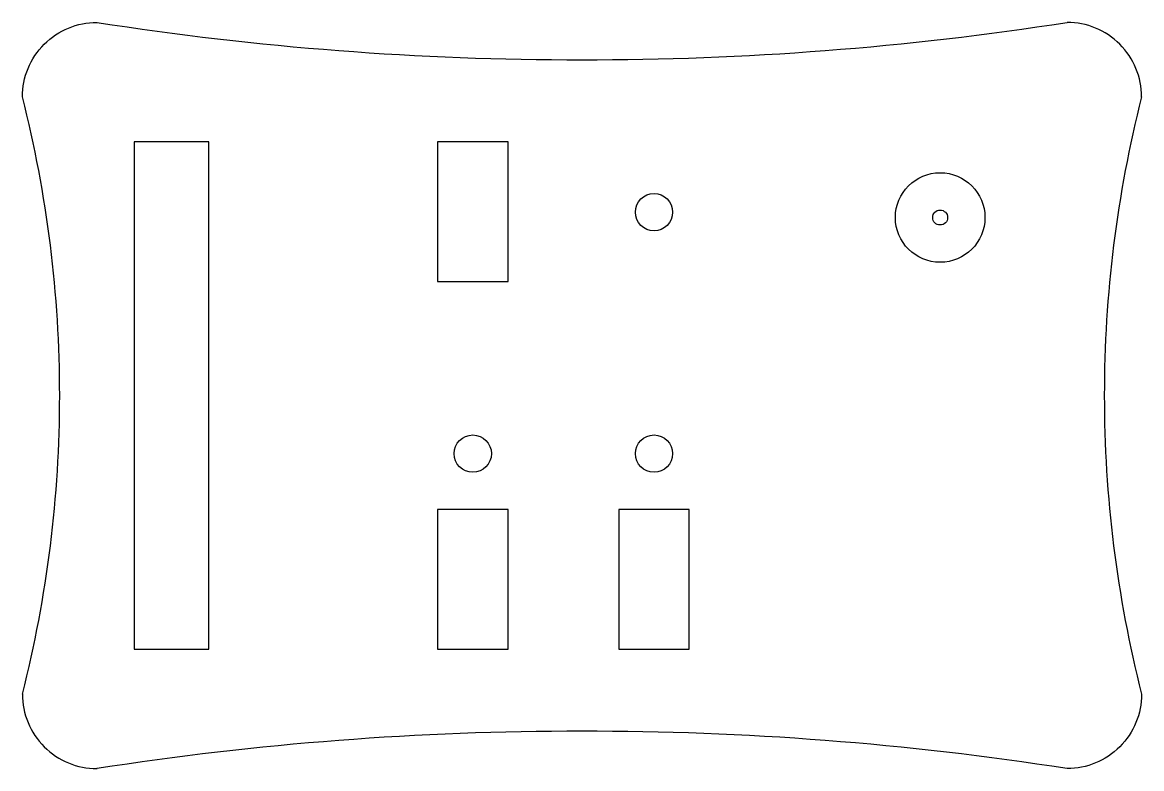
# Model space of a CAD drawing. Header units: millimetres. Extents: x 0 to 150, y 0 to 100.
import ezdxf

# ---------------------------------------------------------------- set-up
doc = ezdxf.new("R2010")
doc.units = ezdxf.units.MM

msp = doc.modelspace()

# ---------------------------------------------------------------- linework, layer by layer
for points in [[(0, 90, -0.414214), (10, 100, -0.414214)], [(150, 90, 0.414214), (140, 100, 0.414214)], [(0, 10, 0.414214), (10, 0, 0.414214)], [(150, 10, -0.414214), (140, 0, -0.414214)]]:
    msp.add_lwpolyline(points, format="xyb")
for points in [[(15, 84), (15, 16), (25, 16), (25, 84)], [(55.63, 84), (55.63, 65.29), (65.09, 65.29), (65.09, 84)], [(55.63, 34.71), (55.63, 16), (65.09, 16), (65.09, 34.71)], [(79.92, 34.71), (79.92, 16), (89.37, 16), (89.37, 34.71)]]:
    msp.add_lwpolyline(points, close=True)
for centre, radius in [((123, 73.85), 6), ((84.65, 74.57), 2.5), ((123, 73.85), 1), ((60.36, 42.21), 2.5), ((84.65, 42.21), 2.5)]:
    msp.add_circle(centre, radius)
for centre, radius, start, end in [((74.46, 513.01), 418.01, 261.1289, 270.0737), ((75.54, 513.01), 418.01, 269.9263, 278.8711), ((-157.28, 50.03), 162.28, 359.9901, 14.2599), ((307.28, 50.03), 162.28, 165.7401, 180.0099), ((-157.28, 49.97), 162.28, 345.7401, 0.0099), ((307.28, 49.97), 162.28, 179.9901, 194.2599), ((74.46, -413.01), 418.01, 89.9263, 98.8711), ((75.54, -413.01), 418.01, 81.1289, 90.0737)]:
    msp.add_arc(centre, radius, start, end)

doc.saveas('drawing.dxf')
